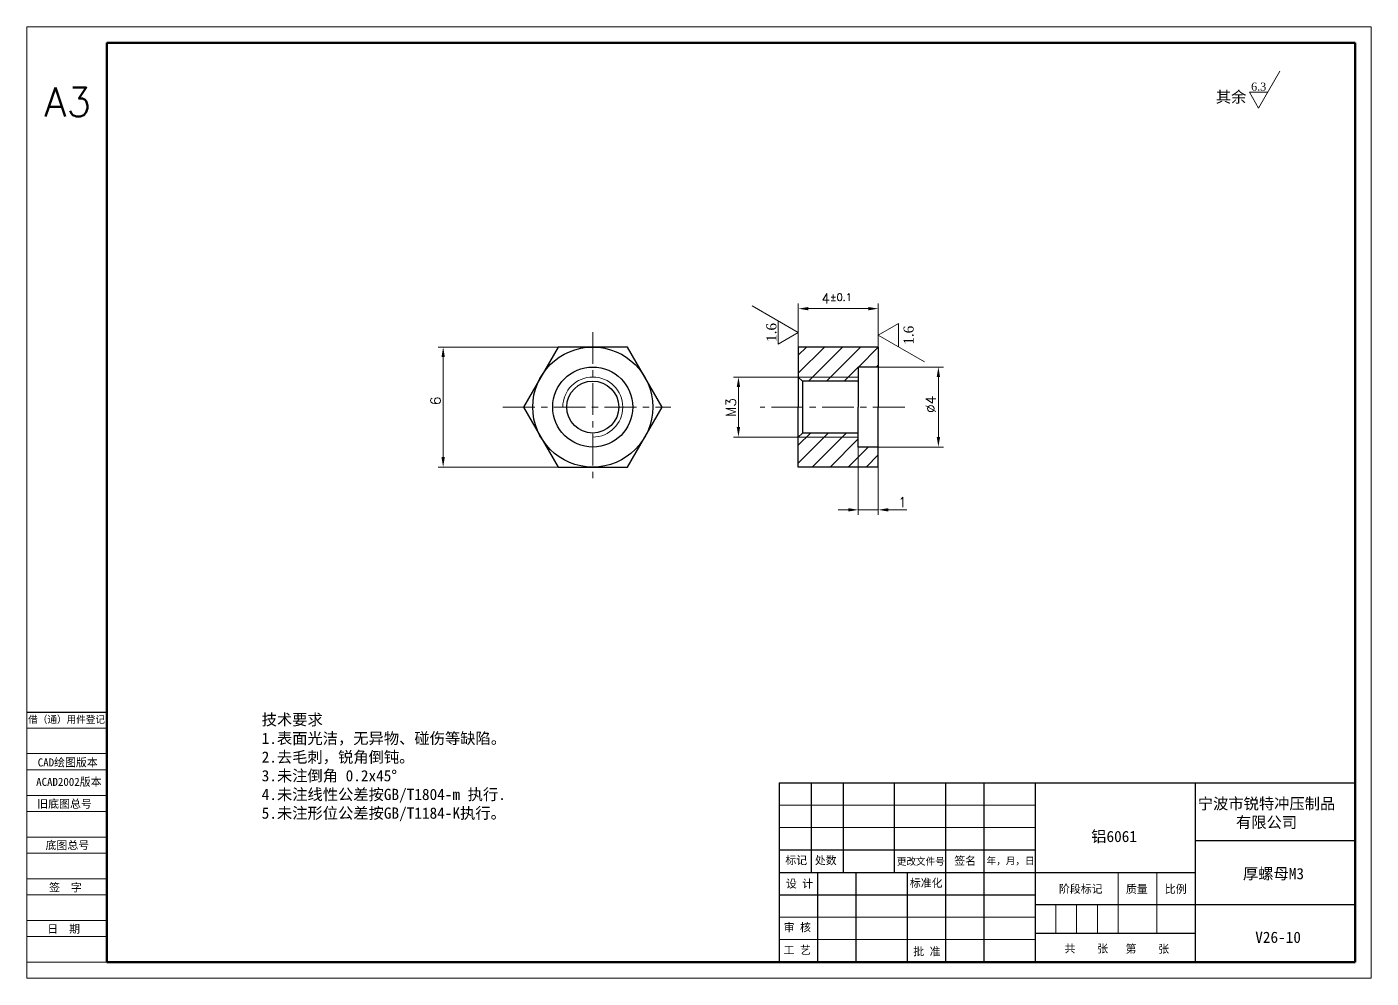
# Model space of a CAD drawing. Header units: millimetres. Extents: x 2517 to 77584, y 486 to 45347.
# Drawn here: x 3172.8 to 3240, y 1251.1 to 1298.6 of the extents above; entities that cross this region are included whole.
import ezdxf

# ---------------------------------------------------------------- set-up
doc = ezdxf.new("R2010")
doc.units = ezdxf.units.MM
doc.linetypes.add('CENTER', pattern=[50.8, 31.75, -6.35, 6.35, -6.35])
for name, color, linetype, lineweight in [('中心线', 1, 'CENTER', 9), ('填充', 3, 'Continuous', 9), ('实线', 7, 'Continuous', 25), ('尺寸标注', 2, 'Continuous', 9), ('引导线', 6, 'Continuous', 9), ('文本', 3, 'Continuous', 15), ('粗实线', 9, 'Continuous', 50)]:
    doc.layers.add(name, color=color, linetype=linetype, lineweight=lineweight)
doc.styles.add('st', font='txt.shx')
doc.styles.get("Standard").update_dxf_attribs({"font": 'simfang.ttf'})
doc.dimstyles.new('st0.2', dxfattribs={"dimscale": 0.2, "dimtxt": 2.5, "dimasz": 2.5, "dimexe": 1.25, "dimexo": 0, "dimtad": 1, "dimtoh": 1, "dimdec": 3, "dimdsep": 46, "dimtxsty": 'st', "dimcen": 0, "dimclrd": 256, "dimclre": 256, "dimclrt": 256, "dimadec": 4, "dimazin": 2, "dimtfac": 1, "dimtdec": 3, "dimtmove": 0, "dimatfit": 1, "dimfxl": 1, "dimlwd": -1, "dimlwe": -1, "dimarcsym": 0})

# ---------------------------------------------------------------- blocks, each defined once
blk = doc.blocks.new('*D271')
at = {"layer": 'Defpoints', "color": 0, "ltscale": 0.2, "transparency": 16777216}
for p in [(3215.388, 1281.641), (3215.388, 1277.641), (3218.391, 1277.641)]:
    blk.add_point(p, dxfattribs=at)
at = {"layer": '尺寸标注', "ltscale": 0.2, "transparency": 16777216}
for p, q in [((3215.388, 1281.641), (3218.641, 1281.641)), ((3218.391, 1281.141), (3218.391, 1278.141)), ((3215.388, 1277.641), (3218.641, 1277.641))]:
    blk.add_line(p, q, dxfattribs=at)
for points in [[(3218.308, 1281.141), (3218.475, 1281.141), (3218.391, 1281.641)], [(3218.308, 1278.141), (3218.475, 1278.141), (3218.391, 1277.641)]]:
    blk.add_solid(points, dxfattribs=at)
at = {"layer": '尺寸标注', "ltscale": 0.2, "transparency": 16777216, "insert": (3218.016, 1279.777), "char_height": 0.5, "attachment_point": 5, "rotation": 90, "style": 'st'}
blk.add_mtext('%%c4', dxfattribs=at)
blk = doc.blocks.new('*D272')
at = {"layer": 'Defpoints', "color": 0, "ltscale": 0.2, "transparency": 16777216}
for p in [(3211.388, 1284.557), (3211.388, 1282.641), (3215.388, 1282.641)]:
    blk.add_point(p, dxfattribs=at)
at = {"layer": '尺寸标注', "ltscale": 0.2, "transparency": 16777216}
for p, q in [((3211.388, 1282.641), (3211.388, 1284.807)), ((3214.888, 1284.557), (3211.888, 1284.557)), ((3215.388, 1282.641), (3215.388, 1284.807))]:
    blk.add_line(p, q, dxfattribs=at)
for points in [[(3211.888, 1284.64), (3211.888, 1284.473), (3211.388, 1284.557)], [(3214.888, 1284.64), (3214.888, 1284.473), (3215.388, 1284.557)]]:
    blk.add_solid(points, dxfattribs=at)
at = {"layer": '尺寸标注', "ltscale": 0.2, "transparency": 16777216, "insert": (3213.304, 1285.057), "char_height": 0.5, "attachment_point": 5, "style": 'st'}
blk.add_mtext('4{}{\\A0;{\\H1.5x;}{\\A2;\\H0.71x;\\C3;%%p0.1}}', dxfattribs=at)
blk = doc.blocks.new('*D273')
at = {"layer": 'Defpoints', "color": 0, "ltscale": 0.2, "transparency": 16777216}
for p in [(3211.388, 1281.141), (3208.395, 1278.141), (3211.388, 1278.141)]:
    blk.add_point(p, dxfattribs=at)
at = {"layer": '尺寸标注', "ltscale": 0.2, "transparency": 16777216}
for p, q in [((3211.388, 1281.141), (3208.145, 1281.141)), ((3208.395, 1280.641), (3208.395, 1278.641)), ((3211.388, 1278.141), (3208.145, 1278.141))]:
    blk.add_line(p, q, dxfattribs=at)
for points in [[(3208.311, 1280.641), (3208.478, 1280.641), (3208.395, 1281.141)], [(3208.311, 1278.641), (3208.478, 1278.641), (3208.395, 1278.141)]]:
    blk.add_solid(points, dxfattribs=at)
at = {"layer": '尺寸标注', "ltscale": 0.2, "transparency": 16777216, "insert": (3208.02, 1279.619), "char_height": 0.5, "attachment_point": 5, "rotation": 90, "style": 'st'}
blk.add_mtext('M3', dxfattribs=at)
blk = doc.blocks.new('*D274')
at = {"layer": 'Defpoints', "color": 0, "ltscale": 0.2, "transparency": 16777216}
for p in [(3214.388, 1277.641), (3215.388, 1276.641), (3215.388, 1274.507)]:
    blk.add_point(p, dxfattribs=at)
at = {"layer": '尺寸标注', "ltscale": 0.2, "transparency": 16777216}
for p, q in [((3214.388, 1277.641), (3214.388, 1274.257)), ((3215.388, 1276.641), (3215.388, 1274.257)), ((3213.888, 1274.507), (3213.388, 1274.507)), ((3214.388, 1274.507), (3215.388, 1274.507)), ((3215.888, 1274.507), (3216.805, 1274.507))]:
    blk.add_line(p, q, dxfattribs=at)
for points in [[(3213.888, 1274.59), (3213.888, 1274.423), (3214.388, 1274.507)], [(3215.888, 1274.59), (3215.888, 1274.423), (3215.388, 1274.507)]]:
    blk.add_solid(points, dxfattribs=at)
at = {"layer": '尺寸标注', "ltscale": 0.2, "transparency": 16777216, "insert": (3216.596, 1274.882), "char_height": 0.5, "attachment_point": 5, "style": 'st'}
blk.add_mtext('1', dxfattribs=at)
blk = doc.blocks.new('*D275')
at = {"layer": 'Defpoints', "color": 0, "ltscale": 0.2, "transparency": 16777216}
for p in [(3199.38, 1282.641), (3193.633, 1276.641), (3199.38, 1276.641)]:
    blk.add_point(p, dxfattribs=at)
at = {"layer": '尺寸标注', "ltscale": 0.2, "transparency": 16777216}
for p, q in [((3199.38, 1282.641), (3193.383, 1282.641)), ((3193.633, 1282.141), (3193.633, 1277.141)), ((3199.38, 1276.641), (3193.383, 1276.641))]:
    blk.add_line(p, q, dxfattribs=at)
for points in [[(3193.55, 1282.141), (3193.717, 1282.141), (3193.633, 1282.641)], [(3193.55, 1277.141), (3193.717, 1277.141), (3193.633, 1276.641)]]:
    blk.add_solid(points, dxfattribs=at)
at = {"layer": '尺寸标注', "ltscale": 0.2, "transparency": 16777216, "insert": (3193.258, 1279.949), "char_height": 0.5, "attachment_point": 5, "rotation": 90, "style": 'st'}
blk.add_mtext('6', dxfattribs=at)

msp = doc.modelspace()

# ---------------------------------------------------------------- hatches: boundary and pattern name
at = {"layer": '填充', "ltscale": 0.2}
h = msp.add_hatch(dxfattribs=at)
h.set_pattern_fill('LINE', color=256, scale=0.2, angle=45)
h.set_pattern_definition([(45, (-164.8804, -69.8877), (-0.44901281, 0.44901281), [])])
h.paths.add_polyline_path([(3215.3879, 1282.6409), (3211.3879, 1282.6409), (3211.3879, 1280.939), (3214.3879, 1280.939), (3214.3879, 1281.6409), (3215.3879, 1281.6409)])
h.paths.add_polyline_path([(3215.3879, 1277.6409), (3214.3879, 1277.6409), (3214.3879, 1278.3429), (3211.3879, 1278.3429), (3211.3879, 1276.6409), (3215.3879, 1276.6409)])

# ---------------------------------------------------------------- linework, layer by layer
at = {"layer": '中心线', "ltscale": 0.05}
for p, q in [((3201.1125, 1283.3825), (3201.1125, 1276.0087)), ((3196.6243, 1279.6409), (3205.0124, 1279.6409)), ((3216.7072, 1279.6409), (3209.476, 1279.6409))]:
    msp.add_line(p, q, dxfattribs=at)
at = {"layer": '填充', "ltscale": 0.2}
for p, q in [((3214.3879, 1281.1409), (3211.3879, 1281.1409)), ((3214.3879, 1278.1409), (3211.3879, 1278.1409))]:
    msp.add_line(p, q, dxfattribs=at)
msp.add_arc((3201.1125, 1279.6409), 1.5, 270, 180, dxfattribs=at)
at = {"layer": '实线', "ltscale": 0.2}
for p, q in [((3215.3879, 1282.6409), (3211.3879, 1282.6409)), ((3211.3879, 1282.6409), (3211.3879, 1279.6409)), ((3215.3879, 1282.6409), (3215.3879, 1279.6409)), ((3215.3879, 1281.6409), (3214.3879, 1281.6409)), ((3214.3879, 1281.6409), (3214.3879, 1279.6409)), ((3211.3879, 1281.1409), (3211.5899, 1280.939)), ((3214.3879, 1280.939), (3211.5899, 1280.939)), ((3211.5899, 1280.939), (3211.5899, 1278.3429)), ((3211.3879, 1276.6409), (3211.3879, 1279.6409)), ((3214.3879, 1277.6409), (3214.3879, 1279.6409)), ((3215.3879, 1276.6409), (3215.3879, 1279.6409)), ((3211.5899, 1278.3429), (3211.3879, 1278.1409)), ((3214.3879, 1278.3429), (3211.5899, 1278.3429)), ((3215.3879, 1277.6409), (3214.3879, 1277.6409)), ((3215.3879, 1276.6409), (3211.3879, 1276.6409))]:
    msp.add_line(p, q, dxfattribs=at)
at = {"layer": '实线'}
for p, q in [((3172.8234, 1264.3926), (3176.8234, 1264.3926)), ((3176.8234, 1251.9126), (3176.8234, 1260.8726)), ((3176.8234, 1260.8726), (3176.8234, 1251.9126)), ((3210.4234, 1260.8726), (3239.2234, 1260.8726)), ((3210.4264, 1260.8726), (3210.4264, 1251.9126)), ((3212.0264, 1260.8726), (3212.0264, 1256.3926)), ((3213.6264, 1260.8726), (3213.6264, 1256.3926)), ((3216.1864, 1260.8726), (3216.1864, 1256.3926)), ((3218.7464, 1260.8726), (3218.7464, 1251.9126)), ((3220.6664, 1260.8726), (3220.6664, 1251.9126)), ((3223.2264, 1260.8726), (3223.2264, 1251.9126)), ((3231.2234, 1260.8726), (3231.2234, 1251.9126)), ((3231.2234, 1257.9926), (3239.2234, 1257.9926)), ((3210.4234, 1257.5126), (3223.2264, 1257.5126)), ((3210.4234, 1256.3926), (3223.2264, 1256.3926)), ((3212.3464, 1256.3926), (3212.3464, 1251.9126)), ((3214.2664, 1256.3926), (3214.2664, 1251.9126)), ((3216.8264, 1256.3926), (3216.8264, 1251.9126)), ((3223.2264, 1256.3926), (3231.2234, 1256.3926)), ((3210.4234, 1255.2726), (3223.2264, 1255.2726)), ((3223.2264, 1254.7926), (3239.2234, 1254.7926)), ((3223.2264, 1253.3526), (3231.2234, 1253.3526)), ((3210.4234, 1251.9126), (3239.2234, 1251.9126))]:
    msp.add_line(p, q, dxfattribs=at)
at = {"layer": '实线', "ltscale": 0.1}
msp.add_lwpolyline([(3199.3805, 1282.6409), (3197.6484, 1279.6409), (3199.3805, 1276.6409), (3202.8446, 1276.6409), (3204.5766, 1279.6409), (3202.8446, 1282.6409)], close=True, dxfattribs=at)
msp.add_circle((3201.1125, 1279.6409), 3, dxfattribs=at)
at = {"layer": '实线', "ltscale": 0.2}
for radius in [2, 1.298]:
    msp.add_circle((3201.1125, 1279.6409), radius, dxfattribs=at)
at = {"layer": '引导线'}
for p, q in [((3172.8234, 1298.6326), (3240.0234, 1298.6326)), ((3172.8234, 1251.1126), (3172.8234, 1298.6326)), ((3240.0234, 1251.1126), (3240.0234, 1298.6326)), ((3176.8234, 1263.5926), (3172.8234, 1263.5926)), ((3176.8234, 1262.3382), (3172.8234, 1262.3382)), ((3176.8234, 1261.5126), (3172.8234, 1261.5126)), ((3176.8234, 1260.2326), (3172.8234, 1260.2326)), ((3176.8234, 1259.4326), (3172.8234, 1259.4326)), ((3210.4234, 1259.7526), (3223.2264, 1259.7526)), ((3176.8234, 1258.1526), (3172.8234, 1258.1526)), ((3210.4234, 1258.6326), (3223.2264, 1258.6326)), ((3176.8234, 1257.3526), (3172.8234, 1257.3526)), ((3176.8234, 1256.0726), (3172.8234, 1256.0726)), ((3176.8234, 1255.2726), (3172.8234, 1255.2726)), ((3176.8234, 1253.9926), (3172.8234, 1253.9926)), ((3210.4234, 1254.1526), (3223.2264, 1254.1526)), ((3176.8234, 1253.1926), (3172.8234, 1253.1926)), ((3210.4234, 1253.0326), (3223.2264, 1253.0326)), ((3176.8234, 1251.9126), (3172.8234, 1251.9126)), ((3172.8234, 1251.1126), (3240.0234, 1251.1126))]:
    msp.add_line(p, q, dxfattribs=at)
at = {"layer": '文本'}
for p, q in [((3234.4013, 1294.5724), (3235.4655, 1296.4156)), ((3234.8669, 1295.3788), (3233.9357, 1295.3788)), ((3233.9357, 1295.3788), (3234.4013, 1294.5724)), ((3211.3879, 1283.3679), (3209.0839, 1284.6981)), ((3210.3799, 1283.9499), (3210.3799, 1282.7859)), ((3216.3959, 1283.8116), (3215.3879, 1283.2296)), ((3216.3959, 1282.6477), (3216.3959, 1283.8116)), ((3210.3799, 1282.7859), (3211.3879, 1283.3679)), ((3215.3879, 1283.2296), (3217.6919, 1281.8994))]:
    msp.add_line(p, q, dxfattribs=at)
at = {"layer": '文本', "ltscale": 0.2}
for p, q in [((3227.3834, 1256.3926), (3227.3834, 1253.3526)), ((3229.3034, 1256.3926), (3229.3034, 1253.3526)), ((3224.2634, 1254.7926), (3224.2634, 1253.3526)), ((3225.3034, 1254.7926), (3225.3034, 1253.3526)), ((3226.3434, 1254.7926), (3226.3434, 1253.3526))]:
    msp.add_line(p, q, dxfattribs=at)
at = {"layer": '粗实线'}
for p, q in [((3176.8234, 1251.9126), (3176.8234, 1297.8326)), ((3176.8234, 1297.8326), (3239.2234, 1297.8326)), ((3239.2234, 1251.9126), (3239.2234, 1297.8326)), ((3176.8234, 1251.9126), (3239.2234, 1251.9126))]:
    msp.add_line(p, q, dxfattribs=at)

# ---------------------------------------------------------------- texts
at = {"layer": '实线', "ltscale": 0.2, "insert": (3173.6941, 1295.6015), "char_height": 1.44, "width": 4, "attachment_point": 1, "style": 'st'}
msp.add_mtext('A3', dxfattribs=at)
at = {"layer": '实线', "char_height": 0.56, "attachment_point": 5}
for s, insert, width in [('宁波市锐特冲压制品\\P有限公司', (3234.7949, 1259.3298), 10.108768), ('铝6061', (3227.1742, 1258.1594), 6.29936), ('厚螺母M3', (3235.1434, 1256.3001), 10.108768), ('V26-10', (3235.3735, 1253.1485), 7.3604)]:
    msp.add_mtext(s, dxfattribs=dict(at, insert=insert, width=width))
at = {"layer": '文本'}
for s, insert, char_height, width, attachment_point in [('{\\fTimes New Roman|b0|i0|c0|p18;6.3}', (3234.0251, 1295.85), 0.4, 2.336, 1), ('其余', (3233.0203, 1294.7908), 0.56, 10.108768, 8), ('技术要求\\P1.表面光洁，无异物、碰伤等缺陷。\\P2.去毛刺，锐角倒钝。\\P3.未注倒角 0.2x45°\\P4.未注线性公差按GB/T1804-m 执行.\\P5.未注形位公差按GB/T1184-K执行。', (3184.5602, 1261.6215), 0.56, 14.322368, 4)]:
    msp.add_mtext(s, dxfattribs=dict(at, insert=insert, char_height=char_height, width=width, attachment_point=attachment_point))
at = {"layer": '文本', "char_height": 0.5, "width": 2.92, "attachment_point": 1, "rotation": 90}
for insert in [(3209.7909, 1282.8977), (3216.6506, 1282.7594)]:
    msp.add_mtext('{\\fTimes New Roman|b0|i0|c0|p18;1.6}', dxfattribs=dict(at, insert=insert))
at = {"layer": '文本', "ltscale": 0.2, "attachment_point": 5}
for s, insert, char_height, width in [('借（通）用件登记', (3174.8094, 1264.0095), 0.352, 8.180576), ('CAD绘图版本', (3174.8662, 1261.8637), 0.4, 12.127523), ('ACAD2002版本', (3174.921, 1260.8924), 0.4, 9.361523), ('旧底图总号', (3174.7046, 1259.7941), 0.4, 10.590149), ('底图总号', (3174.8475, 1257.725), 0.4, 2.321856), ('标记', (3211.2849, 1256.978), 0.4, 2.321856), ('处数', (3212.76, 1256.9745), 0.4, 2.321856), ('更改文件号', (3217.5116, 1256.9215), 0.352, 5.150107), ('签名', (3219.7299, 1256.947), 0.4, 2.321856), ('年，月，日', (3222.0007, 1256.9435), 0.352, 2.321856), ('设 计', (3211.4485, 1255.807), 0.4, 2.321856), ('标准化', (3217.7787, 1255.8434), 0.4, 2.321856), ('签  字', (3174.7498, 1255.6193), 0.4, 2.321856), ('阶段标记', (3225.5077, 1255.5466), 0.4, 2.321856), ('质量', (3228.3097, 1255.5373), 0.4, 2.321856), ('比例', (3230.2571, 1255.5373), 0.4, 2.321856), ('日  期', (3174.6605, 1253.5492), 0.4, 2.321856), ('审 核', (3211.3392, 1253.6245), 0.4, 2.321856), ('工 艺', (3211.3328, 1252.4968), 0.4, 2.321856), ('批 准', (3217.8152, 1252.4222), 0.4, 2.321856), ('共    张', (3225.7845, 1252.5654), 0.4, 2.321856), ('第    张', (3228.8352, 1252.551), 0.4, 2.321856)]:
    msp.add_mtext(s, dxfattribs=dict(at, insert=insert, char_height=char_height, width=width))

# ---------------------------------------------------------------- dimensions: what is measured, and where the dimension line sits
at = {"layer": '尺寸标注', "ltscale": 0.2}
dim = msp.add_linear_dim(base=(3211.3879, 1284.5567), p1=(3215.3879, 1282.6409), p2=(3211.3879, 1282.6409), text='<>{}{\\A0;{\\H1.5x;}{\\A2;\\H0.71x;\\C3;%%p0.1}}', dimstyle='st0.2', override={"dimtp": 0.1, "dimtm": 0.1, "dimtdec": 3, "dimtzin": 8}, dxfattribs=at)
dim.commit()
dim.dimension.update_dxf_attribs({"geometry": '*D272', "text_midpoint": (3213.3037, 1284.5567), "dimtype": 160})
dim = msp.add_linear_dim(base=(3193.6333, 1276.6409), p1=(3199.3805, 1282.6409), p2=(3199.3805, 1276.6409), angle=90, dimstyle='st0.2', dxfattribs=at)
dim.commit()
dim.dimension.update_dxf_attribs({"geometry": '*D275', "text_midpoint": (3193.6333, 1279.9489), "dimtype": 160})
for base, p1, p2, text, picture, middle in [((3218.3914, 1277.6409), (3215.3879, 1281.6409), (3215.3879, 1277.6409), '%%c<>', '*D271', (3218.3914, 1279.7767)), ((3208.3946, 1278.1409), (3211.3879, 1281.1409), (3211.3879, 1278.1409), 'M<>', '*D273', (3208.3946, 1279.6192))]:
    dim = msp.add_linear_dim(base=base, p1=p1, p2=p2, angle=90, text=text, dimstyle='st0.2', dxfattribs=at)
    dim.commit()
    dim.dimension.update_dxf_attribs({"geometry": picture, "text_midpoint": middle, "dimtype": 160})
dim = msp.add_linear_dim(base=(3215.3879, 1274.5068), p1=(3214.3879, 1277.6409), p2=(3215.3879, 1276.6409), dimstyle='st0.2', dxfattribs=at)
dim.commit()
dim.dimension.update_dxf_attribs({"geometry": '*D274', "text_midpoint": (3216.5962, 1274.5068), "dimtype": 160})

doc.saveas('drawing.dxf')
